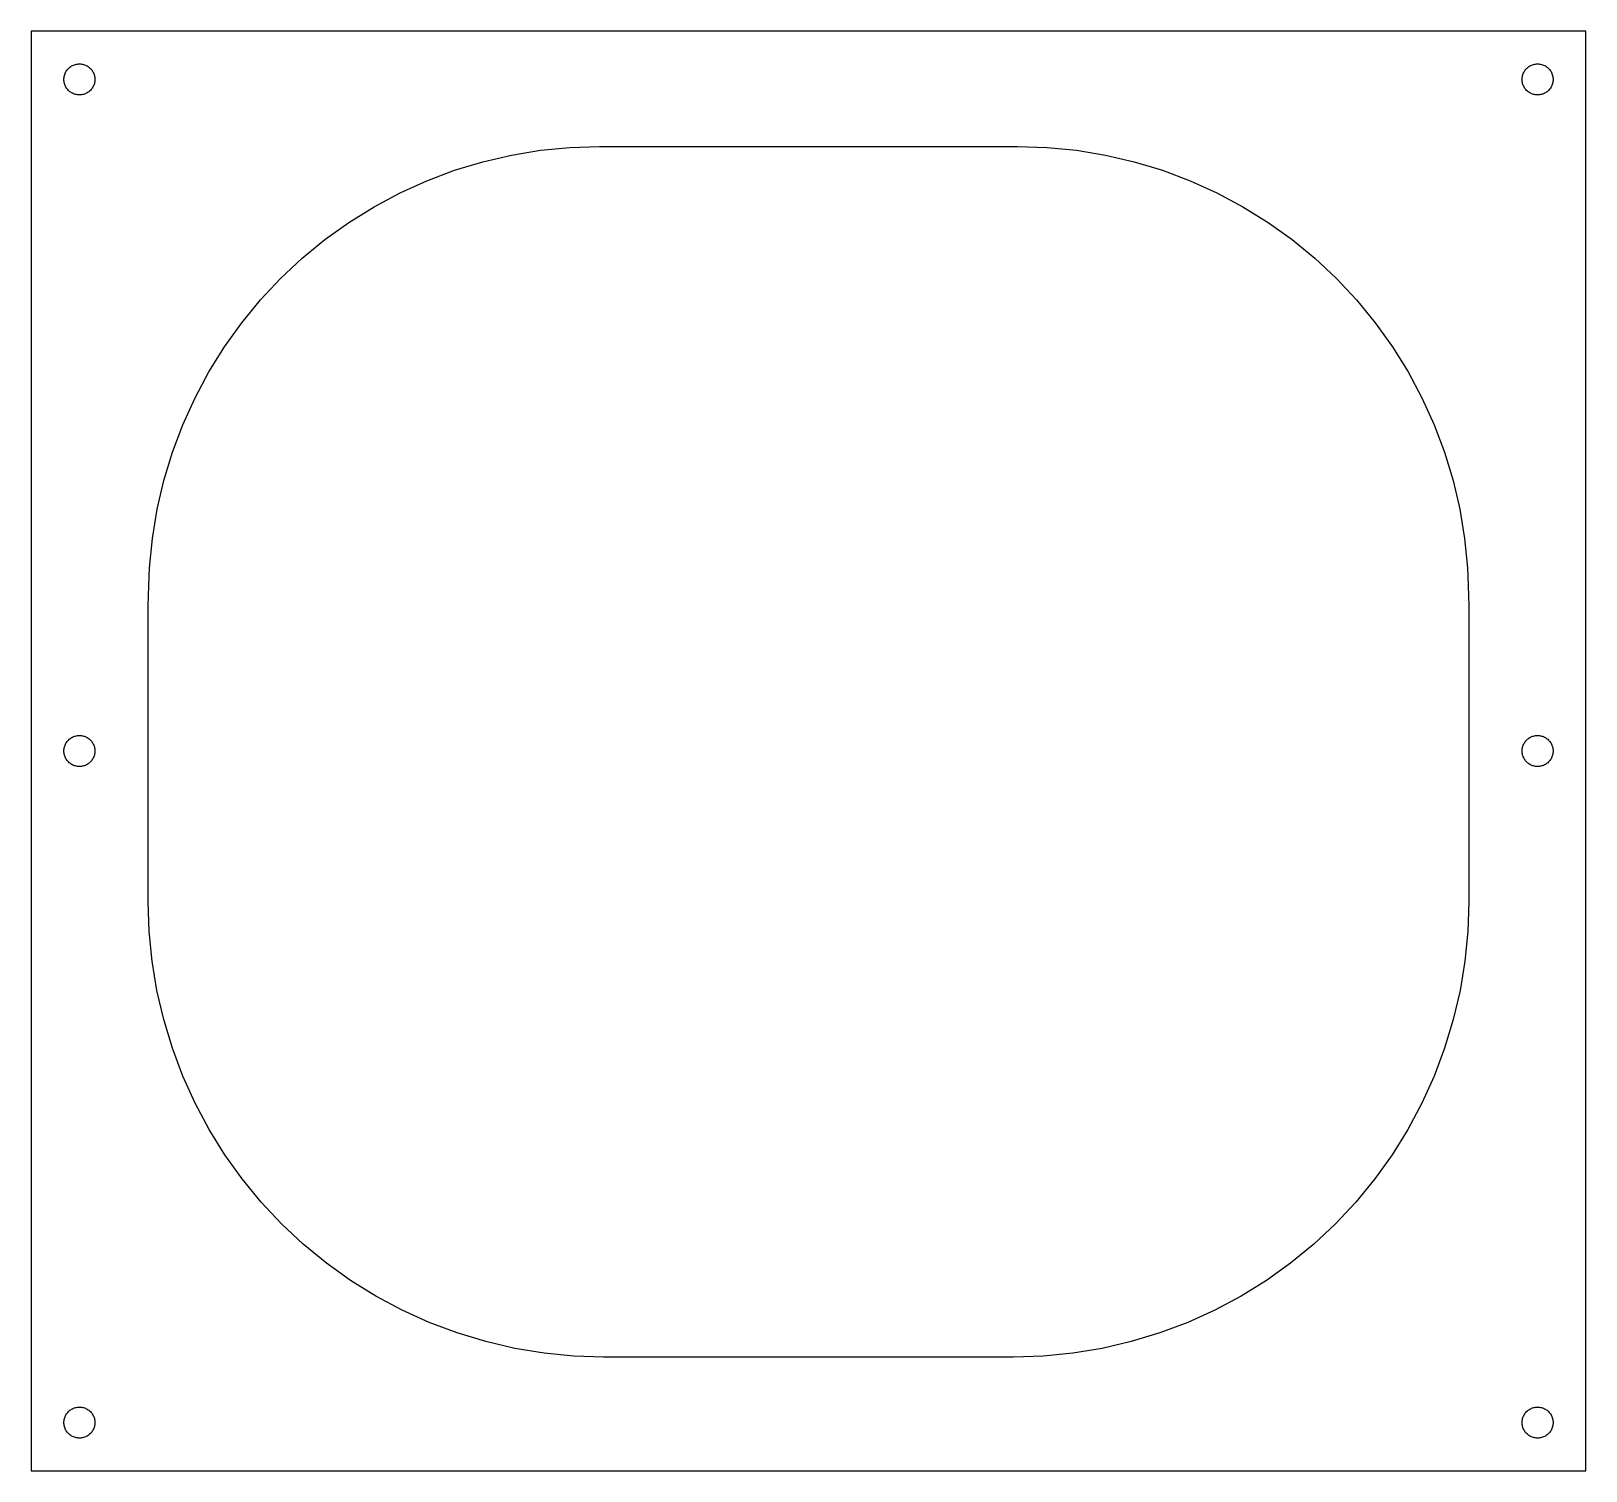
# Model space of a CAD drawing. Extents: x -113 to 113, y -249 to -41.
import ezdxf

# ---------------------------------------------------------------- set-up
doc = ezdxf.new("R2010")
doc.units = 0
doc.layers.get('0').update_dxf_attribs({"linetype": 'CONTINUOUS'})

msp = doc.modelspace()

# ---------------------------------------------------------------- linework, layer by layer
for points in [[(112.667, -40.6667), (-112.667, -40.6667), (-112.667, -249.333), (112.667, -249.333)], [(-105.814, -49.9118), (-105.96, -49.8974), (-106.106, -49.8734), (-106.249, -49.84), (-106.39, -49.7973), (-106.528, -49.7454), (-106.662, -49.6846), (-106.792, -49.6152), (-106.917, -49.5375), (-107.036, -49.4517), (-107.15, -49.3583), (-107.258, -49.2577), (-107.358, -49.1502), (-107.452, -49.0364), (-107.537, -48.9167), (-107.615, -48.7917), (-107.685, -48.6618), (-107.745, -48.5277), (-107.797, -48.3899), (-107.84, -48.249), (-107.873, -48.1056), (-107.897, -47.9604), (-107.912, -47.8138), (-107.917, -47.6667), (-107.912, -47.5195), (-107.897, -47.373), (-107.873, -47.2277), (-107.84, -47.0843), (-107.797, -46.9434), (-107.745, -46.8056), (-107.685, -46.6715), (-107.615, -46.5417), (-107.537, -46.4166), (-107.452, -46.297), (-107.358, -46.1831), (-107.258, -46.0757), (-107.15, -45.975), (-107.036, -45.8816), (-106.917, -45.7959), (-106.792, -45.7181), (-106.662, -45.6487), (-106.528, -45.5879), (-106.39, -45.5361), (-106.249, -45.4933), (-106.106, -45.4599), (-105.96, -45.4359), (-105.814, -45.4215), (-105.667, -45.4167), (-105.52, -45.4215), (-105.373, -45.4359), (-105.228, -45.4599), (-105.084, -45.4933), (-104.943, -45.5361), (-104.806, -45.5879), (-104.672, -45.6487), (-104.542, -45.7181), (-104.417, -45.7959), (-104.297, -45.8816), (-104.183, -45.975), (-104.076, -46.0757), (-103.975, -46.1831), (-103.882, -46.297), (-103.796, -46.4166), (-103.718, -46.5417), (-103.649, -46.6715), (-103.588, -46.8056), (-103.536, -46.9434), (-103.493, -47.0843), (-103.46, -47.2277), (-103.436, -47.373), (-103.421, -47.5195), (-103.417, -47.6667), (-103.421, -47.8138), (-103.436, -47.9604), (-103.46, -48.1056), (-103.493, -48.249), (-103.536, -48.3899), (-103.588, -48.5277), (-103.649, -48.6618), (-103.718, -48.7917), (-103.796, -48.9167), (-103.882, -49.0364), (-103.975, -49.1502), (-104.076, -49.2577), (-104.183, -49.3583), (-104.297, -49.4517), (-104.417, -49.5375), (-104.542, -49.6152), (-104.672, -49.6846), (-104.806, -49.7454), (-104.943, -49.7973), (-105.084, -49.84), (-105.228, -49.8734), (-105.373, -49.8974), (-105.52, -49.9118), (-105.667, -49.9167)], [(105.52, -49.9118), (105.373, -49.8974), (105.228, -49.8734), (105.084, -49.84), (104.943, -49.7973), (104.806, -49.7454), (104.672, -49.6846), (104.542, -49.6152), (104.417, -49.5375), (104.297, -49.4517), (104.183, -49.3583), (104.076, -49.2577), (103.975, -49.1502), (103.882, -49.0364), (103.796, -48.9167), (103.718, -48.7917), (103.649, -48.6618), (103.588, -48.5277), (103.536, -48.3899), (103.493, -48.249), (103.46, -48.1056), (103.436, -47.9604), (103.421, -47.8138), (103.417, -47.6667), (103.421, -47.5195), (103.436, -47.373), (103.46, -47.2277), (103.493, -47.0843), (103.536, -46.9434), (103.588, -46.8056), (103.649, -46.6715), (103.718, -46.5417), (103.796, -46.4166), (103.882, -46.297), (103.975, -46.1831), (104.076, -46.0757), (104.183, -45.975), (104.297, -45.8816), (104.417, -45.7959), (104.542, -45.7181), (104.672, -45.6487), (104.806, -45.5879), (104.943, -45.5361), (105.084, -45.4933), (105.228, -45.4599), (105.373, -45.4359), (105.52, -45.4215), (105.667, -45.4167), (105.814, -45.4215), (105.96, -45.4359), (106.106, -45.4599), (106.249, -45.4933), (106.39, -45.5361), (106.528, -45.5879), (106.662, -45.6487), (106.792, -45.7181), (106.917, -45.7959), (107.036, -45.8816), (107.15, -45.975), (107.258, -46.0757), (107.358, -46.1831), (107.452, -46.297), (107.537, -46.4166), (107.615, -46.5417), (107.685, -46.6715), (107.745, -46.8056), (107.797, -46.9434), (107.84, -47.0843), (107.873, -47.2277), (107.897, -47.373), (107.912, -47.5195), (107.917, -47.6667), (107.912, -47.8138), (107.897, -47.9604), (107.873, -48.1056), (107.84, -48.249), (107.797, -48.3899), (107.745, -48.5277), (107.685, -48.6618), (107.615, -48.7917), (107.537, -48.9167), (107.452, -49.0364), (107.358, -49.1502), (107.258, -49.2577), (107.15, -49.3583), (107.036, -49.4517), (106.917, -49.5375), (106.792, -49.6152), (106.662, -49.6846), (106.528, -49.7454), (106.39, -49.7973), (106.249, -49.84), (106.106, -49.8734), (105.96, -49.8974), (105.814, -49.9118), (105.667, -49.9167)], [(-29.7, -232.845), (-34.0163, -232.704), (-38.3141, -232.28), (-42.575, -231.577), (-46.7808, -230.596), (-50.9134, -229.343), (-54.9552, -227.821), (-58.8888, -226.039), (-62.6975, -224.003), (-66.3649, -221.723), (-69.8752, -219.207), (-73.2135, -216.468), (-76.3655, -213.516), (-79.3177, -210.364), (-82.0574, -207.025), (-84.5728, -203.515), (-86.8533, -199.847), (-88.8891, -196.039), (-90.6714, -192.105), (-92.1927, -188.063), (-93.4463, -183.931), (-94.4269, -179.725), (-95.1304, -175.464), (-95.5537, -171.166), (-95.695, -166.85), (-95.695, -123.95), (-95.5537, -119.634), (-95.4984, -118.443), (-95.0794, -114.188), (-94.3829, -109.97), (-93.412, -105.806), (-92.1708, -101.714), (-90.6647, -97.7128), (-88.9002, -93.8183), (-86.8847, -90.0475), (-84.6268, -86.4166), (-82.1364, -82.9412), (-79.424, -79.6361), (-76.5012, -76.5155), (-73.3806, -73.5927), (-70.0755, -70.8803), (-66.6, -68.3898), (-62.9692, -66.132), (-59.1984, -64.1165), (-55.3039, -62.3519), (-51.3023, -60.8458), (-47.2108, -59.6047), (-43.0469, -58.6338), (-38.8284, -57.9373), (-34.5733, -57.5182), (-30.3, -57.3783), (30.3, -57.3783), (34.5733, -57.5182), (38.8284, -57.9373), (43.0469, -58.6338), (47.2108, -59.6047), (51.3023, -60.8458), (55.3039, -62.3519), (59.1984, -64.1165), (62.9692, -66.132), (66.6, -68.3898), (70.0755, -70.8803), (73.3806, -73.5927), (76.5012, -76.5155), (79.424, -79.6361), (82.1364, -82.9412), (84.6268, -86.4166), (86.8847, -90.0475), (88.9002, -93.8183), (90.6647, -97.7128), (92.1708, -101.714), (93.412, -105.806), (94.3829, -109.97), (95.0794, -114.188), (95.4984, -118.443), (95.5537, -119.634), (95.695, -123.95), (95.695, -166.85), (95.5537, -171.166), (95.1304, -175.464), (94.4269, -179.725), (93.4463, -183.931), (92.1927, -188.063), (90.6714, -192.105), (88.8891, -196.039), (86.8533, -199.847), (84.5728, -203.515), (82.0574, -207.025), (79.3177, -210.364), (76.3655, -213.516), (73.2135, -216.468), (69.8752, -219.207), (66.3649, -221.723), (62.6975, -224.003), (58.8888, -226.039), (54.9552, -227.821), (50.9134, -229.343), (46.7808, -230.596), (42.575, -231.577), (38.3141, -232.28), (34.0163, -232.704), (29.7, -232.845)], [(-105.814, -147.245), (-105.96, -147.231), (-106.106, -147.207), (-106.249, -147.173), (-106.39, -147.131), (-106.528, -147.079), (-106.662, -147.018), (-106.792, -146.949), (-106.917, -146.871), (-107.036, -146.785), (-107.15, -146.692), (-107.258, -146.591), (-107.358, -146.484), (-107.452, -146.37), (-107.537, -146.25), (-107.615, -146.125), (-107.685, -145.995), (-107.745, -145.861), (-107.797, -145.723), (-107.84, -145.582), (-107.873, -145.439), (-107.897, -145.294), (-107.912, -145.147), (-107.917, -145), (-107.912, -144.853), (-107.897, -144.706), (-107.873, -144.561), (-107.84, -144.418), (-107.797, -144.277), (-107.745, -144.139), (-107.685, -144.005), (-107.615, -143.875), (-107.537, -143.75), (-107.452, -143.63), (-107.358, -143.516), (-107.258, -143.409), (-107.15, -143.308), (-107.036, -143.215), (-106.917, -143.129), (-106.792, -143.051), (-106.662, -142.982), (-106.528, -142.921), (-106.39, -142.869), (-106.249, -142.827), (-106.106, -142.793), (-105.96, -142.769), (-105.814, -142.755), (-105.667, -142.75), (-105.52, -142.755), (-105.373, -142.769), (-105.228, -142.793), (-105.084, -142.827), (-104.943, -142.869), (-104.806, -142.921), (-104.672, -142.982), (-104.542, -143.051), (-104.417, -143.129), (-104.297, -143.215), (-104.183, -143.308), (-104.076, -143.409), (-103.975, -143.516), (-103.882, -143.63), (-103.796, -143.75), (-103.718, -143.875), (-103.649, -144.005), (-103.588, -144.139), (-103.536, -144.277), (-103.493, -144.418), (-103.46, -144.561), (-103.436, -144.706), (-103.421, -144.853), (-103.417, -145), (-103.421, -145.147), (-103.436, -145.294), (-103.46, -145.439), (-103.493, -145.582), (-103.536, -145.723), (-103.588, -145.861), (-103.649, -145.995), (-103.718, -146.125), (-103.796, -146.25), (-103.882, -146.37), (-103.975, -146.484), (-104.076, -146.591), (-104.183, -146.692), (-104.297, -146.785), (-104.417, -146.871), (-104.542, -146.949), (-104.672, -147.018), (-104.806, -147.079), (-104.943, -147.131), (-105.084, -147.173), (-105.228, -147.207), (-105.373, -147.231), (-105.52, -147.245), (-105.667, -147.25)], [(105.52, -147.245), (105.373, -147.231), (105.228, -147.207), (105.084, -147.173), (104.943, -147.131), (104.806, -147.079), (104.672, -147.018), (104.542, -146.949), (104.417, -146.871), (104.297, -146.785), (104.183, -146.692), (104.076, -146.591), (103.975, -146.484), (103.882, -146.37), (103.796, -146.25), (103.718, -146.125), (103.649, -145.995), (103.588, -145.861), (103.536, -145.723), (103.493, -145.582), (103.46, -145.439), (103.436, -145.294), (103.421, -145.147), (103.417, -145), (103.421, -144.853), (103.436, -144.706), (103.46, -144.561), (103.493, -144.418), (103.536, -144.277), (103.588, -144.139), (103.649, -144.005), (103.718, -143.875), (103.796, -143.75), (103.882, -143.63), (103.975, -143.516), (104.076, -143.409), (104.183, -143.308), (104.297, -143.215), (104.417, -143.129), (104.542, -143.051), (104.672, -142.982), (104.806, -142.921), (104.943, -142.869), (105.084, -142.827), (105.228, -142.793), (105.373, -142.769), (105.52, -142.755), (105.667, -142.75), (105.814, -142.755), (105.96, -142.769), (106.106, -142.793), (106.249, -142.827), (106.39, -142.869), (106.528, -142.921), (106.662, -142.982), (106.792, -143.051), (106.917, -143.129), (107.036, -143.215), (107.15, -143.308), (107.258, -143.409), (107.358, -143.516), (107.452, -143.63), (107.537, -143.75), (107.615, -143.875), (107.685, -144.005), (107.745, -144.139), (107.797, -144.277), (107.84, -144.418), (107.873, -144.561), (107.897, -144.706), (107.912, -144.853), (107.917, -145), (107.912, -145.147), (107.897, -145.294), (107.873, -145.439), (107.84, -145.582), (107.797, -145.723), (107.745, -145.861), (107.685, -145.995), (107.615, -146.125), (107.537, -146.25), (107.452, -146.37), (107.358, -146.484), (107.258, -146.591), (107.15, -146.692), (107.036, -146.785), (106.917, -146.871), (106.792, -146.949), (106.662, -147.018), (106.528, -147.079), (106.39, -147.131), (106.249, -147.173), (106.106, -147.207), (105.96, -147.231), (105.814, -147.245), (105.667, -147.25)], [(-105.814, -244.579), (-105.96, -244.564), (-106.106, -244.54), (-106.249, -244.507), (-106.39, -244.464), (-106.528, -244.412), (-106.662, -244.351), (-106.792, -244.282), (-106.917, -244.204), (-107.036, -244.118), (-107.15, -244.025), (-107.258, -243.924), (-107.358, -243.817), (-107.452, -243.703), (-107.537, -243.583), (-107.615, -243.458), (-107.685, -243.328), (-107.745, -243.194), (-107.797, -243.057), (-107.84, -242.916), (-107.873, -242.772), (-107.897, -242.627), (-107.912, -242.48), (-107.917, -242.333), (-107.912, -242.186), (-107.897, -242.04), (-107.873, -241.894), (-107.84, -241.751), (-107.797, -241.61), (-107.745, -241.472), (-107.685, -241.338), (-107.615, -241.208), (-107.537, -241.083), (-107.452, -240.964), (-107.358, -240.85), (-107.258, -240.742), (-107.15, -240.642), (-107.036, -240.548), (-106.917, -240.463), (-106.792, -240.385), (-106.662, -240.315), (-106.528, -240.255), (-106.39, -240.203), (-106.249, -240.16), (-106.106, -240.127), (-105.96, -240.103), (-105.814, -240.088), (-105.667, -240.083), (-105.52, -240.088), (-105.373, -240.103), (-105.228, -240.127), (-105.084, -240.16), (-104.943, -240.203), (-104.806, -240.255), (-104.672, -240.315), (-104.542, -240.385), (-104.417, -240.463), (-104.297, -240.548), (-104.183, -240.642), (-104.076, -240.742), (-103.975, -240.85), (-103.882, -240.964), (-103.796, -241.083), (-103.718, -241.208), (-103.649, -241.338), (-103.588, -241.472), (-103.536, -241.61), (-103.493, -241.751), (-103.46, -241.894), (-103.436, -242.04), (-103.421, -242.186), (-103.417, -242.333), (-103.421, -242.48), (-103.436, -242.627), (-103.46, -242.772), (-103.493, -242.916), (-103.536, -243.057), (-103.588, -243.194), (-103.649, -243.328), (-103.718, -243.458), (-103.796, -243.583), (-103.882, -243.703), (-103.975, -243.817), (-104.076, -243.924), (-104.183, -244.025), (-104.297, -244.118), (-104.417, -244.204), (-104.542, -244.282), (-104.672, -244.351), (-104.806, -244.412), (-104.943, -244.464), (-105.084, -244.507), (-105.228, -244.54), (-105.373, -244.564), (-105.52, -244.579), (-105.667, -244.583)], [(105.52, -244.579), (105.373, -244.564), (105.228, -244.54), (105.084, -244.507), (104.943, -244.464), (104.806, -244.412), (104.672, -244.351), (104.542, -244.282), (104.417, -244.204), (104.297, -244.118), (104.183, -244.025), (104.076, -243.924), (103.975, -243.817), (103.882, -243.703), (103.796, -243.583), (103.718, -243.458), (103.649, -243.328), (103.588, -243.194), (103.536, -243.057), (103.493, -242.916), (103.46, -242.772), (103.436, -242.627), (103.421, -242.48), (103.417, -242.333), (103.421, -242.186), (103.436, -242.04), (103.46, -241.894), (103.493, -241.751), (103.536, -241.61), (103.588, -241.472), (103.649, -241.338), (103.718, -241.208), (103.796, -241.083), (103.882, -240.964), (103.975, -240.85), (104.076, -240.742), (104.183, -240.642), (104.297, -240.548), (104.417, -240.463), (104.542, -240.385), (104.672, -240.315), (104.806, -240.255), (104.943, -240.203), (105.084, -240.16), (105.228, -240.127), (105.373, -240.103), (105.52, -240.088), (105.667, -240.083), (105.814, -240.088), (105.96, -240.103), (106.106, -240.127), (106.249, -240.16), (106.39, -240.203), (106.528, -240.255), (106.662, -240.315), (106.792, -240.385), (106.917, -240.463), (107.036, -240.548), (107.15, -240.642), (107.258, -240.742), (107.358, -240.85), (107.452, -240.964), (107.537, -241.083), (107.615, -241.208), (107.685, -241.338), (107.745, -241.472), (107.797, -241.61), (107.84, -241.751), (107.873, -241.894), (107.897, -242.04), (107.912, -242.186), (107.917, -242.333), (107.912, -242.48), (107.897, -242.627), (107.873, -242.772), (107.84, -242.916), (107.797, -243.057), (107.745, -243.194), (107.685, -243.328), (107.615, -243.458), (107.537, -243.583), (107.452, -243.703), (107.358, -243.817), (107.258, -243.924), (107.15, -244.025), (107.036, -244.118), (106.917, -244.204), (106.792, -244.282), (106.662, -244.351), (106.528, -244.412), (106.39, -244.464), (106.249, -244.507), (106.106, -244.54), (105.96, -244.564), (105.814, -244.579), (105.667, -244.583)]]:
    msp.add_lwpolyline(points, close=True)

doc.saveas('drawing.dxf')
